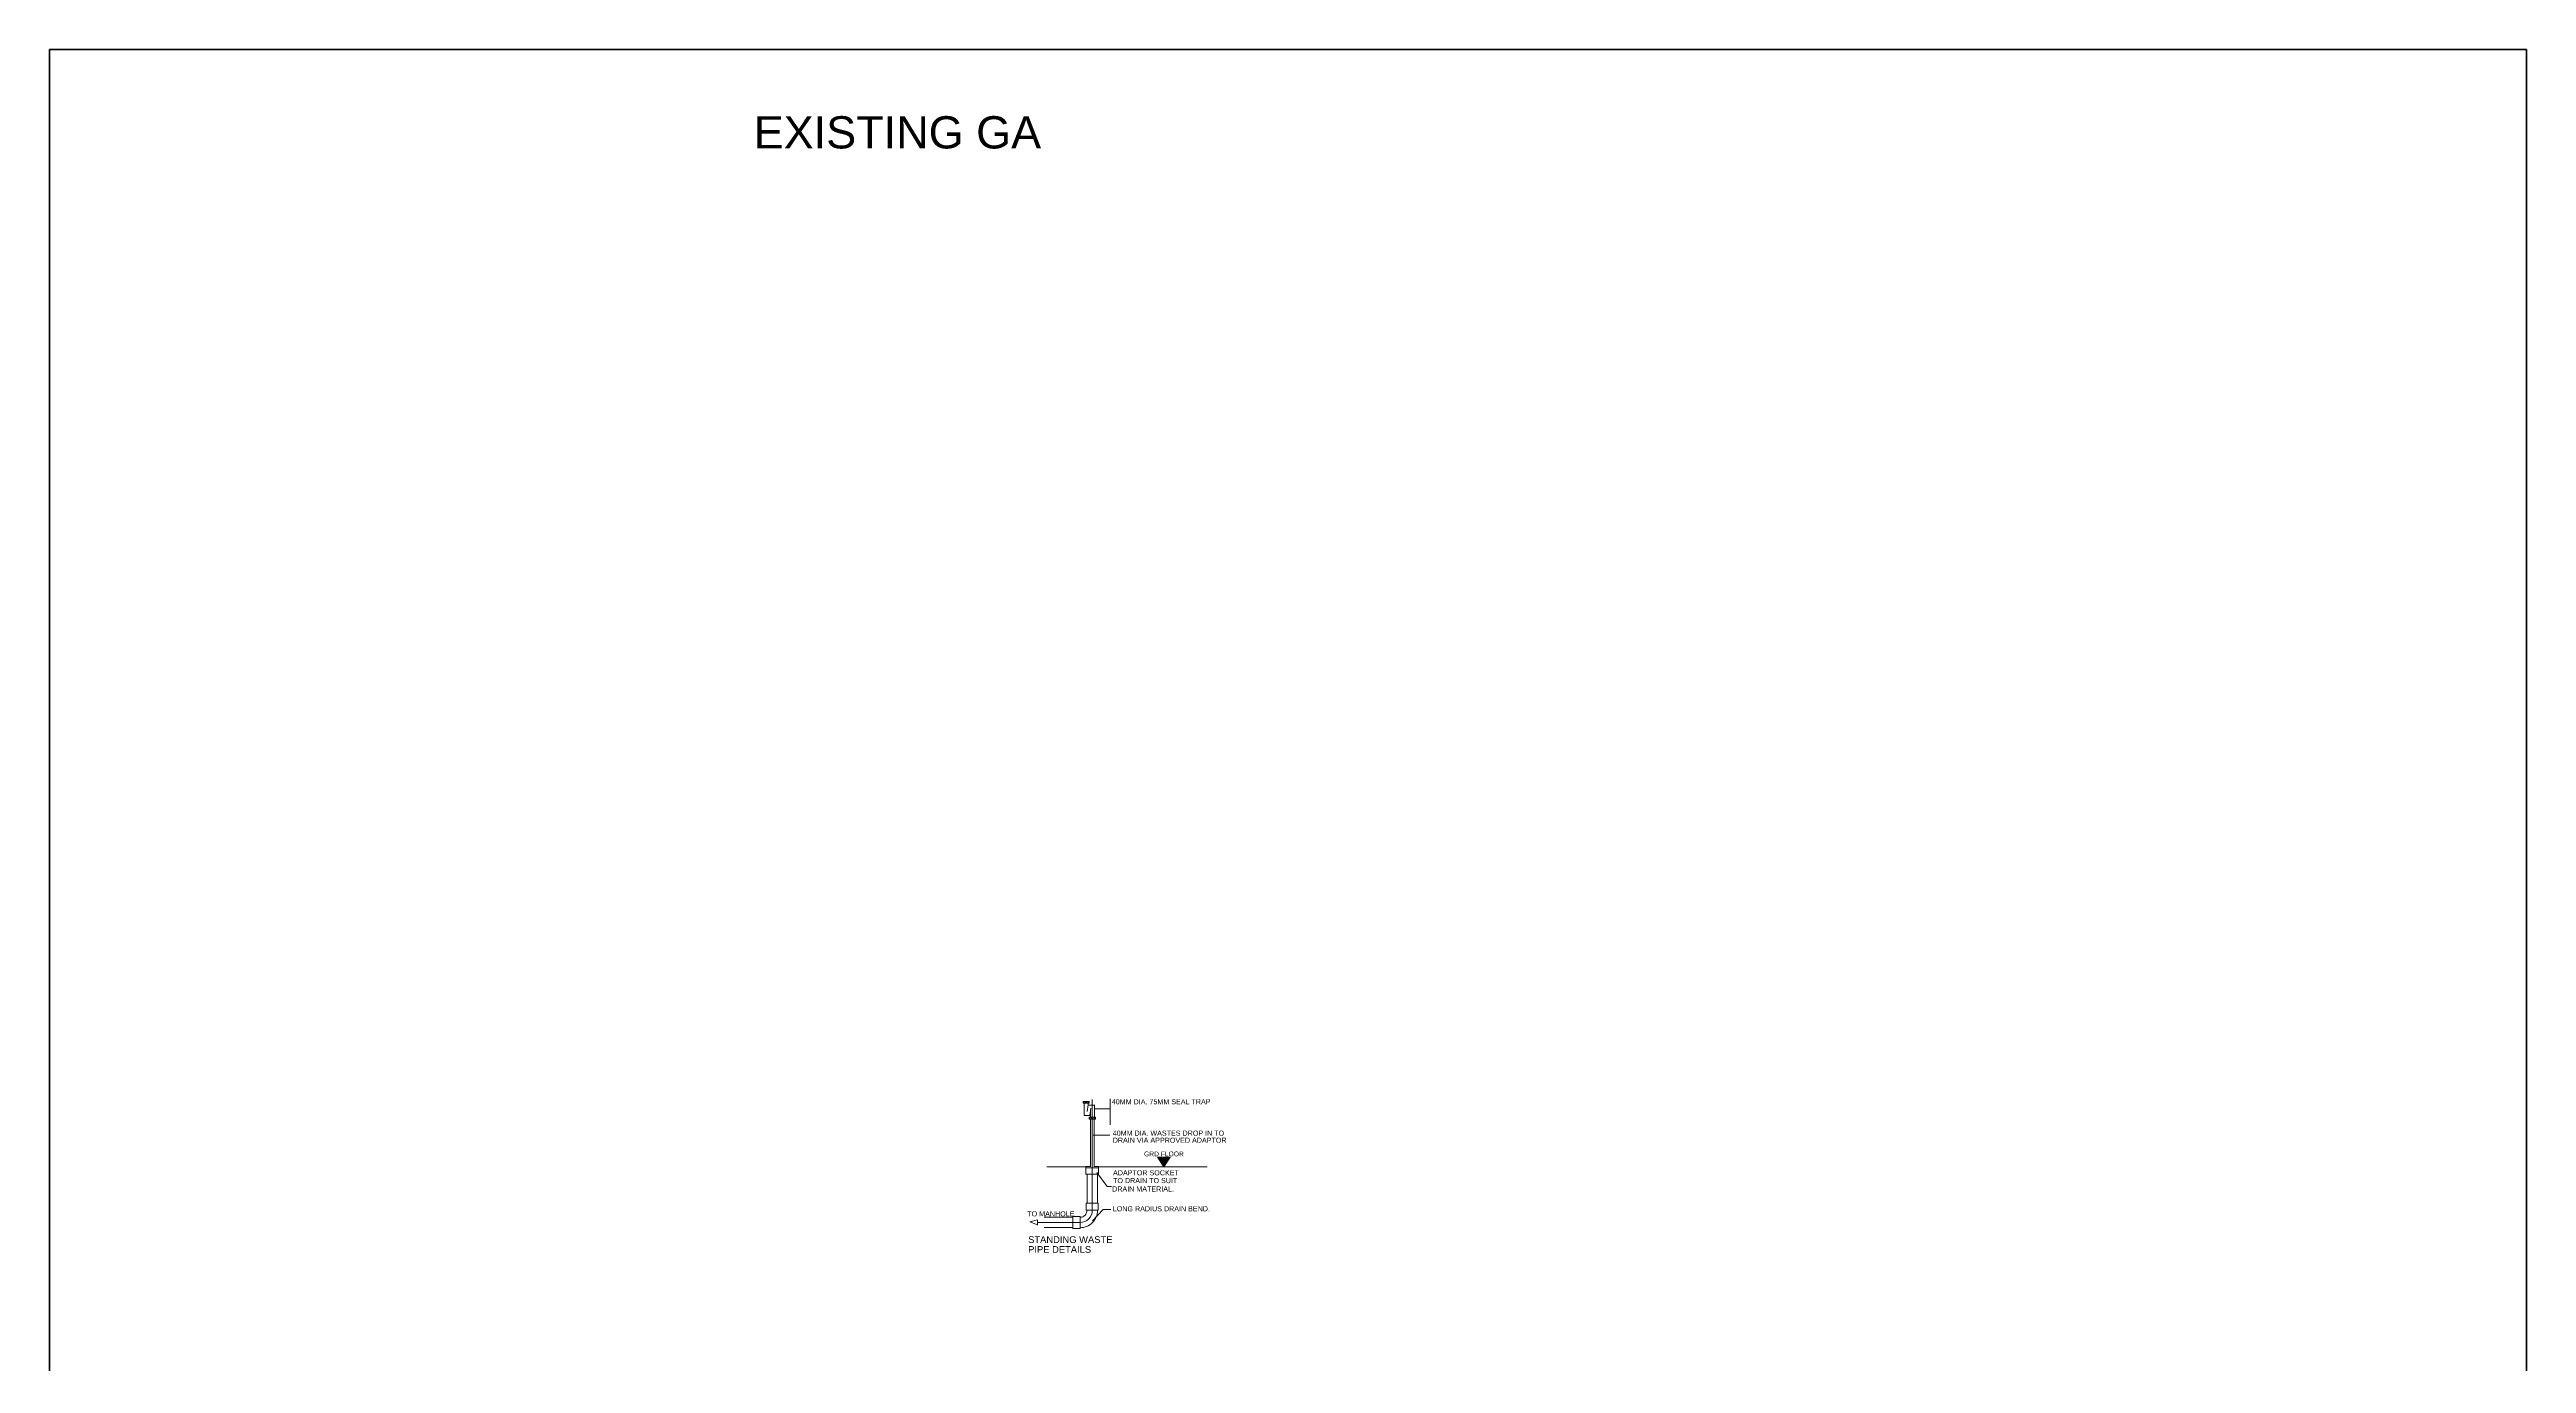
# Model space of a CAD drawing. Header units: millimetres. Extents: x -159872 to 386485, y -250577 to 158966.
# Drawn here: x 99814 to 196789, y 107505 to 158966 of the extents above; entities that cross this region are included whole.
import ezdxf

# ---------------------------------------------------------------- set-up
doc = ezdxf.new("R2010")
doc.units = ezdxf.units.MM
for name, color, linetype, lineweight in [('LDS-finishes-floor', 252, 'Continuous', 9), ('LDS-joinery general', 3, 'Continuous', 18), ('LDS-services-drainage', 17, 'Continuous', 18), ('LDS-services-water', 4, 'Continuous', 18), ('LDS-text-1-50', 7, 'Continuous', 9), ('LDS-xref-ga', 7, 'Continuous', 9)]:
    doc.layers.add(name, color=color, linetype=linetype, lineweight=lineweight)
doc.styles.add('Arial', font='Arial.ttf')

msp = doc.modelspace()

# ---------------------------------------------------------------- linework, layer by layer
at = {"layer": 'LDS-finishes-floor'}
for p, q in [((138853.15607, 115207.31343), (140392.32813, 115207.31343)), ((140886.2295, 115207.31343), (145139.43353, 115207.31343))]:
    msp.add_line(p, q, dxfattribs=at)
at = {"layer": 'LDS-joinery general'}
msp.add_line((140639.27881, 113505.04735), (140639.27881, 113786.29735), dxfattribs=at)
at = {"layer": 'LDS-services-drainage', "linetype": 'Continuous'}
for p, q in [((140639.27881, 113794.29906), (140639.27881, 117843.08736)), ((140639.27881, 113505.04735), (140639.27881, 113786.29735)), ((138496.78727, 113030.96166), (139883.94678, 113030.96166))]:
    msp.add_line(p, q, dxfattribs=at)
at = {"layer": 'LDS-services-drainage'}
msp.add_line((141340.40588, 117475.55882), (141340.40588, 116857.96918), dxfattribs=at)
at = {"layer": 'LDS-services-drainage', "color": 7}
for p, q in [((143283.39245, 115441.38627), (143596.89686, 115441.38627)), ((143286.42787, 115436.88627), (143593.80806, 115436.88627)), ((143289.4633, 115432.38627), (143590.71926, 115432.38627)), ((143292.49873, 115427.88627), (143587.63047, 115427.88627)), ((143295.53415, 115423.38627), (143584.54167, 115423.38627)), ((143298.56958, 115418.88627), (143581.45288, 115418.88627)), ((143301.60501, 115414.38627), (143578.36408, 115414.38627)), ((143304.64044, 115409.88627), (143575.27529, 115409.88627)), ((143307.67586, 115405.38627), (143572.18649, 115405.38627)), ((143310.71129, 115400.88627), (143569.09769, 115400.88627)), ((143313.74672, 115396.38627), (143566.0089, 115396.38627)), ((143316.78214, 115391.88627), (143562.9201, 115391.88627)), ((143319.81757, 115387.38627), (143559.83131, 115387.38627)), ((143322.853, 115382.88627), (143556.74251, 115382.88627)), ((143325.88843, 115378.38627), (143553.65372, 115378.38627)), ((143328.92385, 115373.88627), (143550.56492, 115373.88627)), ((143331.95928, 115369.38627), (143547.47613, 115369.38627)), ((143334.99471, 115364.88627), (143544.38733, 115364.88627)), ((143338.03013, 115360.38627), (143541.29853, 115360.38627)), ((143341.06556, 115355.88627), (143538.20974, 115355.88627)), ((143344.10099, 115351.38627), (143535.12094, 115351.38627)), ((143347.13642, 115346.88627), (143532.03215, 115346.88627)), ((143350.17184, 115342.38627), (143528.94335, 115342.38627)), ((143353.20727, 115337.88627), (143525.85456, 115337.88627)), ((143356.2427, 115333.38627), (143522.76576, 115333.38627)), ((143359.27812, 115328.88627), (143519.67696, 115328.88627)), ((143362.31355, 115324.38627), (143516.58817, 115324.38627)), ((143365.34898, 115319.88627), (143513.49937, 115319.88627)), ((143368.38441, 115315.38627), (143510.41058, 115315.38627)), ((143371.41983, 115310.88627), (143507.32178, 115310.88627)), ((143374.45526, 115306.38627), (143504.23299, 115306.38627)), ((143377.49069, 115301.88627), (143501.14419, 115301.88627)), ((143380.52611, 115297.38627), (143498.05539, 115297.38627)), ((143383.56154, 115292.88627), (143494.9666, 115292.88627)), ((143386.59697, 115288.38627), (143491.8778, 115288.38627)), ((143389.63239, 115283.88627), (143488.78901, 115283.88627)), ((143392.66782, 115279.38627), (143485.70021, 115279.38627)), ((143395.70325, 115274.88627), (143482.61142, 115274.88627)), ((143398.73868, 115270.38627), (143479.52262, 115270.38627)), ((143401.7741, 115265.88627), (143476.43382, 115265.88627)), ((143404.80953, 115261.38627), (143473.34503, 115261.38627)), ((143407.84496, 115256.88627), (143470.25623, 115256.88627)), ((143410.88038, 115252.38627), (143467.16744, 115252.38627)), ((143413.91581, 115247.88627), (143464.07864, 115247.88627)), ((143416.95124, 115243.38627), (143460.98985, 115243.38627)), ((143419.98667, 115238.88627), (143457.90105, 115238.88627)), ((143423.02209, 115234.38627), (143454.81225, 115234.38627)), ((143426.05752, 115229.88627), (143451.72346, 115229.88627)), ((143429.09295, 115225.38627), (143448.63466, 115225.38627)), ((143432.12837, 115220.88627), (143445.54587, 115220.88627)), ((143435.1638, 115216.38627), (143442.45707, 115216.38627)), ((143438.19923, 115211.88627), (143439.36828, 115211.88627))]:
    msp.add_line(p, q, dxfattribs=at)
at = {"layer": 'LDS-services-drainage', "flags": 128}
for points in [[(140745.34028, 117475.55882), (141340.40588, 117475.55882), (141340.40588, 117872.5807)], [(140675.46968, 116453.59513), (141325.68923, 116453.59513)], [(140818.08361, 114979.54716), (141220.32483, 114441.35671), (141387.83953, 114441.35671)], [(140650.88463, 113087.19964), (141063.94559, 113538.58533), (141370.4641, 113538.58533)]]:
    msp.add_lwpolyline(points, dxfattribs=at)
at = {"layer": 'LDS-services-drainage', "linetype": 'Continuous', "lineweight": 20, "flags": 128}
msp.add_lwpolyline([(140650.88622, 113087.20134), (140650.8863, 113087.20126), (140650.88638, 113087.20118), (140650.88645, 113087.20109), (140650.88652, 113087.201), (140650.88658, 113087.20091), (140650.88664, 113087.20081), (140650.8867, 113087.20071), (140650.88675, 113087.20061), (140650.88679, 113087.2005), (140650.88683, 113087.2004), (140650.88687, 113087.20029), (140650.8869, 113087.20018), (140650.88692, 113087.20006), (140650.88694, 113087.19995), (140650.88695, 113087.19984), (140650.88696, 113087.19972), (140650.88696, 113087.19961), (140650.88695, 113087.1995), (140650.88694, 113087.19938), (140650.88693, 113087.19927), (140650.88691, 113087.19916), (140650.88688, 113087.19905), (140650.88685, 113087.19894), (140650.88681, 113087.19883), (140650.88677, 113087.19872), (140650.88672, 113087.19862), (140650.88667, 113087.19852), (140650.88661, 113087.19842), (140650.88655, 113087.19832), (140650.88648, 113087.19823), (140650.88641, 113087.19814), (140650.88633, 113087.19806), (140650.88625, 113087.19798), (140650.88617, 113087.1979), (140650.88608, 113087.19783), (140650.88599, 113087.19776), (140650.8859, 113087.19769), (140650.8858, 113087.19763), (140650.8857, 113087.19758), (140650.8856, 113087.19753), (140650.88549, 113087.19748), (140650.88539, 113087.19744), (140650.88528, 113087.19741), (140650.88517, 113087.19738), (140650.88505, 113087.19736), (140650.88494, 113087.19734), (140650.88483, 113087.19733), (140650.88471, 113087.19732), (140650.8846, 113087.19732), (140650.88449, 113087.19732), (140650.88437, 113087.19733), (140650.88426, 113087.19735), (140650.88415, 113087.19737), (140650.88404, 113087.1974), (140650.88393, 113087.19743), (140650.88382, 113087.19747), (140650.88371, 113087.19751), (140650.88361, 113087.19756), (140650.88351, 113087.19761), (140650.88341, 113087.19767), (140650.88331, 113087.19773), (140650.88322, 113087.1978), (140650.88313, 113087.19787), (140650.88305, 113087.19794), (140650.88297, 113087.19802), (140650.88289, 113087.19811), (140650.88281, 113087.19819), (140650.88275, 113087.19828), (140650.88268, 113087.19838), (140650.88262, 113087.19848), (140650.88257, 113087.19858), (140650.88252, 113087.19868), (140650.88247, 113087.19878), (140650.88243, 113087.19889), (140650.8824, 113087.199), (140650.88237, 113087.19911), (140650.88235, 113087.19922), (140650.88233, 113087.19933), (140650.88232, 113087.19945), (140650.88231, 113087.19956), (140650.88231, 113087.19968), (140650.88231, 113087.19979), (140650.88232, 113087.1999), (140650.88234, 113087.20002), (140650.88236, 113087.20013), (140650.88239, 113087.20024), (140650.88242, 113087.20035), (140650.88245, 113087.20046), (140650.8825, 113087.20056), (140650.88255, 113087.20067), (140650.8826, 113087.20077), (140650.88266, 113087.20087), (140650.88272, 113087.20096), (140650.88279, 113087.20106), (140650.88286, 113087.20114), (140650.88293, 113087.20123), (140650.88301, 113087.20131), (140650.8831, 113087.20139), (140650.88318, 113087.20146), (140650.88327, 113087.20153), (140650.88337, 113087.2016), (140650.88347, 113087.20165), (140650.88357, 113087.20171), (140650.88367, 113087.20176), (140650.88377, 113087.2018), (140650.88388, 113087.20184), (140650.88399, 113087.20188), (140650.8841, 113087.20191), (140650.88421, 113087.20193), (140650.88432, 113087.20195), (140650.88444, 113087.20196), (140650.88455, 113087.20197), (140650.88467, 113087.20197), (140650.88478, 113087.20196), (140650.88489, 113087.20195), (140650.88501, 113087.20194), (140650.88512, 113087.20192), (140650.88523, 113087.20189), (140650.88534, 113087.20186), (140650.88545, 113087.20182), (140650.88555, 113087.20178), (140650.88566, 113087.20173), (140650.88576, 113087.20168), (140650.88586, 113087.20162), (140650.88595, 113087.20156), (140650.88604, 113087.20149), (140650.88613, 113087.20142), (140650.88622, 113087.20134)], close=True, dxfattribs=at)
at = {"layer": 'LDS-services-drainage'}
for centre in [(140745.34028, 117475.55882), (140675.46968, 116453.59513), (140818.08361, 114979.54716)]:
    msp.add_circle(centre, 0.00233, dxfattribs=at)
at = {"layer": 'LDS-services-drainage', "linetype": 'Continuous'}
msp.add_arc((140163.02881, 113504.24169), 476.25, 269.9712519994, 0.0968169971, dxfattribs=at)
at = {"layer": 'LDS-services-water'}
for p, q in [((140280.00294, 117698.05767), (140280.00294, 117769.30767)), ((140520.00294, 117769.30767), (140280.00294, 117769.30767)), ((140520.00294, 117698.05767), (140280.00294, 117698.05767)), ((140317.50294, 117769.30767), (140317.50294, 117698.05767)), ((140327.42497, 117698.05767), (140327.42497, 117224.66431)), ((140368.12794, 117769.30767), (140368.12794, 117698.05767)), ((140400.00294, 117769.30767), (140400.00294, 117698.05767)), ((140431.87794, 117769.30767), (140431.87794, 117698.05767)), ((140479.16524, 117629.77239), (140443.8394, 117376.94533)), ((140478.24528, 117698.05767), (140478.24528, 117623.18822)), ((140478.24528, 117626.87956), (140720.29805, 117626.87956)), ((140482.50294, 117769.30767), (140482.50294, 117698.05767)), ((140520.00294, 117769.30767), (140520.00294, 117698.05767)), ((140537.9808, 117223.90614), (140585.14305, 117499.82779)), ((140566.95299, 117149.25891), (140566.95299, 117393.40724)), ((140720.09997, 117149.25891), (140720.09997, 117628.79582)), ((140533.54513, 117220.16431), (140331.92497, 117220.16431)), ((140762.05571, 117148.45312), (140522.05571, 117148.45312)), ((140522.05571, 117077.20312), (140522.05571, 117148.45312)), ((140762.05571, 117077.20312), (140522.05571, 117077.20312)), ((140559.55571, 117148.45312), (140559.55571, 117077.20312)), ((140567.4209, 117077.20312), (140567.4209, 115203.02011)), ((140610.18071, 117148.45312), (140610.18071, 117077.20312)), ((140642.05571, 117148.45312), (140642.05571, 117077.20312)), ((140673.93071, 117148.45312), (140673.93071, 117077.20312)), ((140718.24121, 117077.20312), (140718.24121, 115203.02011)), ((140724.55571, 117148.45312), (140724.55571, 117077.20312)), ((140762.05571, 117148.45312), (140762.05571, 117077.20312)), ((140392.32813, 115226.16608), (140567.4209, 115226.16608)), ((140392.32813, 115226.16608), (140392.32813, 114919.29906)), ((140392.32813, 115163.25008), (140886.2295, 115163.25008)), ((140392.32813, 114919.29906), (140886.2295, 114919.29906)), ((140433.02881, 113786.29735), (140433.02881, 114919.29906)), ((140718.24121, 115226.16608), (140886.2295, 115226.16608)), ((140845.52881, 113786.29735), (140845.52881, 114919.29906)), ((140886.2295, 115226.16608), (140886.2295, 114919.29906)), ((140404.90381, 113786.29735), (140873.65381, 113786.29735)), ((140404.90381, 113786.29735), (140404.90381, 113505.04735)), ((140404.90381, 113505.04735), (140873.65381, 113505.04735)), ((140873.65381, 113786.29735), (140873.65381, 113505.04735)), ((138758.94678, 113237.21166), (139881.5005, 113237.21166)), ((138758.94678, 112824.71166), (139881.5005, 112824.71166)), ((139881.5005, 113263.42137), (140162.7505, 113263.42137)), ((139881.5005, 113263.42137), (140162.7505, 113263.42137)), ((139881.5005, 113263.42137), (139881.5005, 112794.67137)), ((140162.7505, 113029.04637), (139881.5005, 113029.04637)), ((140162.7505, 113029.04637), (139881.5005, 113029.04637)), ((140162.7505, 113029.04637), (139881.5005, 113029.04637)), ((140162.7505, 113029.04637), (139881.5005, 113029.04637)), ((139881.5005, 112794.67137), (140162.7505, 112794.67137)), ((140162.7505, 113263.42137), (140162.7505, 112794.67137))]:
    msp.add_line(p, q, dxfattribs=at)
for centre, radius, start, end in [((140331.92497, 117224.66431), 4.5, 180, 270), ((140533.54513, 117224.66431), 4.5, 270, 350.3003846946), ((140163.02881, 113504.24169), 682.5, 269.9718630012, 0.0676569948), ((140163.02881, 113504.24169), 270, 269.9730530018, 0.1709589948)]:
    msp.add_arc(centre, radius, start, end, dxfattribs=at)
at = {"layer": 'LDS-text-1-50'}
for p, q in [((143438.77866, 115211.02727), (143188.83237, 115581.57094)), ((143189.18393, 115581.57094), (143700.91245, 115581.57094)), ((143189.2942, 115580.88627), (143692.64952, 115580.88627)), ((143192.32963, 115576.38627), (143689.56073, 115576.38627)), ((143195.36506, 115571.88627), (143686.47193, 115571.88627)), ((143198.40049, 115567.38627), (143683.38313, 115567.38627)), ((143201.43591, 115562.88627), (143680.29434, 115562.88627)), ((143204.47134, 115558.38627), (143677.20554, 115558.38627)), ((143207.50677, 115553.88627), (143674.11675, 115553.88627)), ((143210.54219, 115549.38627), (143671.02795, 115549.38627)), ((143213.57762, 115544.88627), (143667.93916, 115544.88627)), ((143216.61305, 115540.38627), (143664.85036, 115540.38627)), ((143219.64848, 115535.88627), (143661.76156, 115535.88627)), ((143222.6839, 115531.38627), (143658.67277, 115531.38627)), ((143225.71933, 115526.88627), (143655.58397, 115526.88627)), ((143228.75476, 115522.38627), (143652.49518, 115522.38627)), ((143231.79018, 115517.88627), (143649.40638, 115517.88627)), ((143234.82561, 115513.38627), (143646.31759, 115513.38627)), ((143237.86104, 115508.88627), (143643.22879, 115508.88627)), ((143240.89647, 115504.38627), (143640.14, 115504.38627)), ((143243.93189, 115499.88627), (143637.0512, 115499.88627)), ((143246.96732, 115495.38627), (143633.9624, 115495.38627)), ((143250.00275, 115490.88627), (143630.87361, 115490.88627)), ((143253.03817, 115486.38627), (143627.78481, 115486.38627)), ((143256.0736, 115481.88627), (143624.69602, 115481.88627)), ((143259.10903, 115477.38627), (143621.60722, 115477.38627)), ((143262.14446, 115472.88627), (143618.51843, 115472.88627)), ((143265.17988, 115468.38627), (143615.42963, 115468.38627)), ((143268.21531, 115463.88627), (143612.34083, 115463.88627)), ((143271.25074, 115459.38627), (143609.25204, 115459.38627)), ((143274.28616, 115454.88627), (143606.16324, 115454.88627)), ((143277.32159, 115450.38627), (143603.07445, 115450.38627)), ((143280.35702, 115445.88627), (143599.98565, 115445.88627)), ((143693.11948, 115581.57094), (143438.77866, 115211.02727)), ((138496.78727, 113136.62095), (138195.46891, 113046.61363)), ((138195.46891, 113046.61363), (138500.6984, 112929.21716)), ((138496.78727, 113136.62095), (138496.78727, 112925.30236))]:
    msp.add_line(p, q, dxfattribs=at)
at = {"layer": 'LDS-xref-ga', "lineweight": 50, "flags": 128}
msp.add_lwpolyline([(99814.15039, 158965.88339), (99814.15039, 67825.19475), (196789.21445, 67825.19475), (196789.21445, 158965.88339)], close=True, dxfattribs=at)

# ---------------------------------------------------------------- texts
at = {"layer": 'LDS-text-1-50', "line_spacing_factor": 0.25, "style": 'Arial'}
for s, insert, char_height, attachment_point in [('{\\C2;40MM DIA. 75MM SEAL TRAP}', (141403.26495, 117855.99076), 200, 1), ('{\\C2;40MM DIA. WASTES DROP IN TO}', (141440.08566, 116626.56501), 200, 1), ('{\\C2;DRAIN VIA APPROVED ADAPTOR}', (141440.08566, 116350.07276), 200, 1), ('GRD FLOOR', (143445.04819, 115806.57094), 187.5, 2), ('{\\C2;DRAIN MATERIAL.}', (141415.88021, 114439.84854), 200, 1), ('{\\C2;ADAPTOR SOCKET}', (141452.38807, 115073.55607), 200, 1), ('{\\C2;TO DRAIN TO SUIT}', (141452.39196, 114769.37525), 200, 1), ('{\\C2;TO MANHOLE}', (138094.75417, 113466.21313), 200, 1), ('{\\C2;LONG RADIUS DRAIN BEND.}', (141441.86175, 113664.55678), 200, 1)]:
    msp.add_mtext(s, dxfattribs=dict(at, insert=insert, char_height=char_height, attachment_point=attachment_point))
at = {"layer": 'LDS-text-1-50', "color": 3, "char_height": 262.5, "attachment_point": 1, "line_spacing_factor": 0.25, "style": 'Arial'}
for s, insert in [('STANDING WASTE', (138128.1175, 112488.12556)), ('PIPE DETAILS', (138128.1175, 112101.76532))]:
    msp.add_mtext(s, dxfattribs=dict(at, insert=insert))
at = {"layer": 'LDS-xref-ga', "transparency": 33554687, "insert": (127381.85919, 156352.59905), "char_height": 1260.9049479, "attachment_point": 1, "line_spacing_factor": 0.968785, "style": 'Arial'}
msp.add_mtext('EXISTING GA', dxfattribs=at)

doc.saveas('drawing.dxf')
